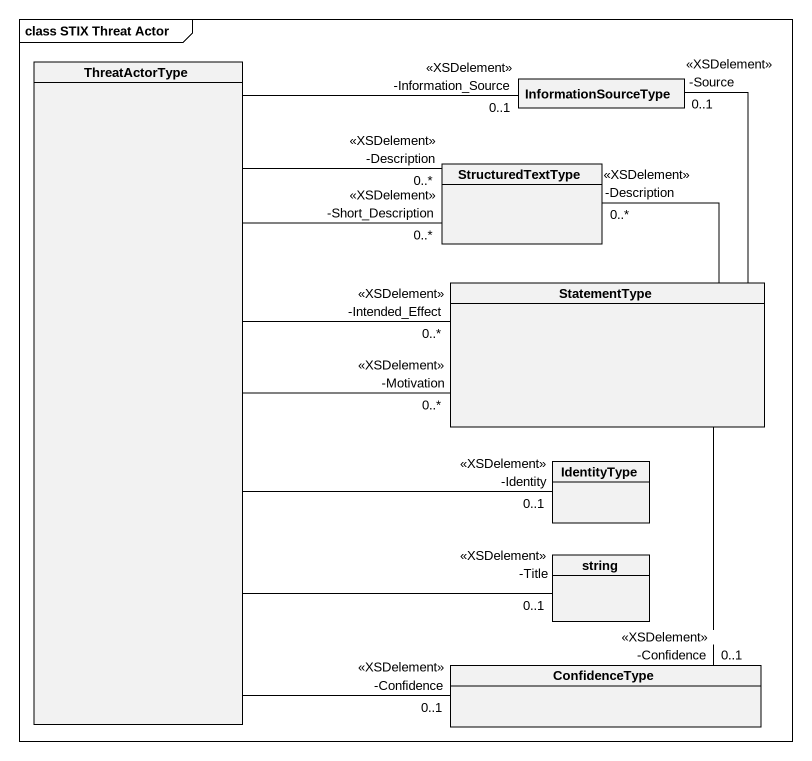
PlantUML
@startuml
mainframe class STIX Threat Actor
hide circle
hide empty members
class ThreatActorType
class InformationSourceType
class StructuredTextType
class StatementType
class IdentityType
class string
class ConfidenceType
InformationSourceType "-Information_Source\n<<XSDelement>>\n0..1" -- ThreatActorType
InformationSourceType "-Source\n<<XSDelement>>\n0..1" -- StatementType
StructuredTextType "-Short_Description\n<<XSDelement>>\n0..*" -left- ThreatActorType
StructuredTextType "-Description\n<<XSDelement>>\n0..*" -left- ThreatActorType
StructuredTextType "-Description\n<<XSDelement>>\n0..*" -- StatementType
StatementType "-Motivation\n<<XSDelement>>\n0..*" -left- ThreatActorType
StatementType "-Intended_Effect\n<<XSDelement>>\n0..*" -left- ThreatActorType
IdentityType "-Identity\n<<XSDelement>>\n0..1" -left- ThreatActorType
string "-Title\n<<XSDelement>>\n0..1" -left- ThreatActorType
ConfidenceType "-Confidence\n<<XSDelement>>\n0..1" -up- ThreatActorType
ConfidenceType "-Confidence\n<<XSDelement>>\n0..1" -up- StatementType
@enduml
